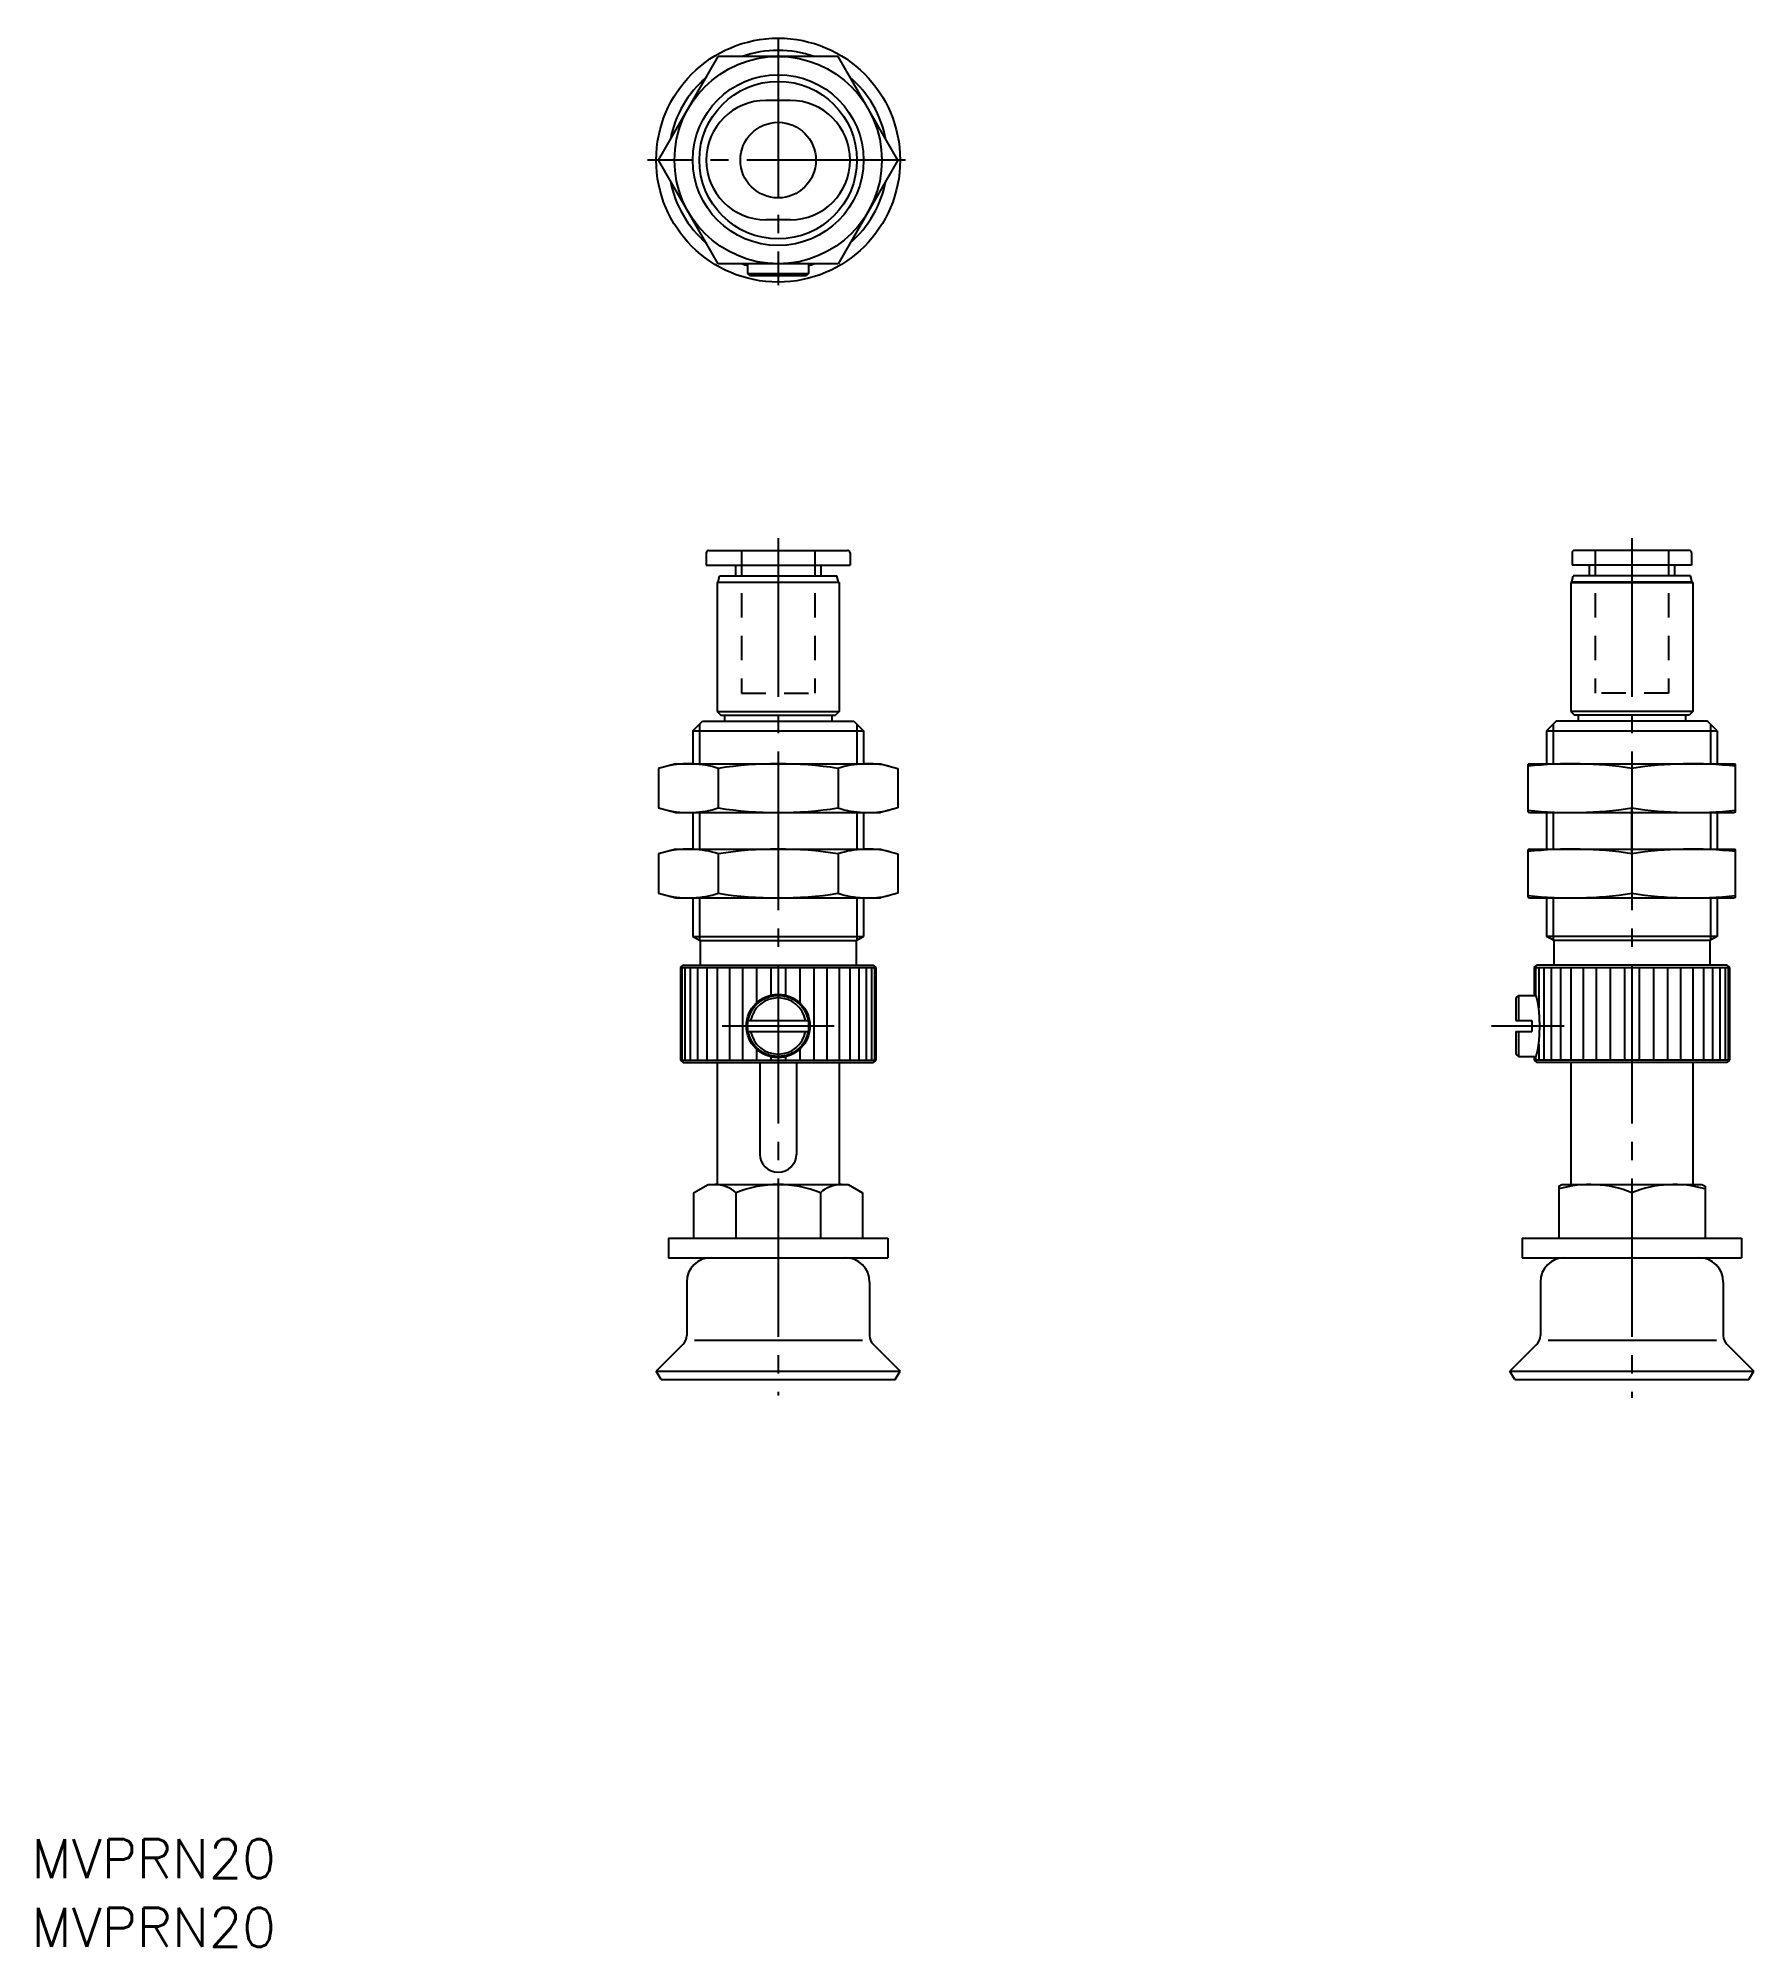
# Model space of a CAD drawing. Extents: x 21 to 162, y 44 to 200.
import ezdxf

# ---------------------------------------------------------------- set-up
doc = ezdxf.new("R2010")
doc.units = 0
doc.linetypes.add('CENTER', pattern=[17.5, 13, -1.5, 1.5, -1.5])
doc.linetypes.add('DASHED', pattern=[3.5, 2, -1.5])
doc.layers.get('0').update_dxf_attribs({"linetype": 'CONTINUOUS'})
doc.layers.add('CENTER', color=1, linetype='CENTER')
doc.styles.get("Standard").update_dxf_attribs({"font": 'txt.shx', "bigfont": 'extfont.shx'})

msp = doc.modelspace()

# ---------------------------------------------------------------- linework, layer by layer
at = {"color": 7, "linetype": 'CONTINUOUS'}
for p, q in [((72.14, 190.28), (77.04, 198.78)), ((86.86, 198.78), (77.04, 198.78)), ((91.77, 190.28), (86.86, 198.78)), ((82.95, 195.18), (80.95, 195.18)), ((77.04, 181.78), (72.14, 190.28)), ((91.77, 190.28), (86.86, 181.78)), ((82.95, 185.38), (80.95, 185.38)), ((86.86, 181.78), (77.04, 181.78)), ((79.45, 181.78), (79.45, 180.98)), ((84.45, 181.78), (84.45, 180.98)), ((79.45, 180.98), (84.45, 180.98)), ((79.45, 180.98), (79.65, 180.78)), ((84.25, 180.78), (79.65, 180.78)), ((84.45, 180.98), (84.25, 180.78)), ((76.05, 158.08), (76.05, 157.08)), ((76.25, 158.28), (87.65, 158.28)), ((87.85, 158.08), (87.85, 157.08)), ((147.05, 158.08), (147.05, 157.08)), ((156.65, 158.28), (147.25, 158.28)), ((156.85, 158.08), (156.85, 157.08)), ((76.05, 157.08), (87.85, 157.08)), ((78.45, 157.08), (78.45, 156.18)), ((85.45, 157.08), (85.45, 156.18)), ((156.85, 157.08), (147.05, 157.08)), ((148.45, 157.08), (148.45, 156.18)), ((155.45, 157.08), (155.45, 156.18)), ((77.02, 155.68), (76.95, 155.64)), ((86.95, 155.64), (76.95, 155.64)), ((76.95, 155.64), (76.95, 145.08)), ((77.02, 155.68), (77.15, 156.18)), ((77.02, 155.68), (86.89, 155.68)), ((77.15, 156.18), (86.75, 156.18)), ((86.89, 155.68), (86.75, 156.18)), ((86.89, 155.68), (86.95, 155.64)), ((86.95, 155.64), (86.95, 145.08)), ((147.02, 155.68), (146.95, 155.64)), ((146.95, 155.64), (146.95, 145.08)), ((146.95, 155.64), (156.95, 155.64)), ((147.02, 155.68), (147.15, 156.18)), ((156.89, 155.68), (147.02, 155.68)), ((156.75, 156.18), (147.15, 156.18)), ((156.89, 155.68), (156.75, 156.18)), ((156.89, 155.68), (156.95, 155.64)), ((156.95, 155.64), (156.95, 145.08)), ((74.95, 143.48), (75.75, 144.28)), ((75.75, 144.28), (88.15, 144.28)), ((76.95, 145.08), (86.95, 145.08)), ((76.95, 145.08), (77.25, 144.78)), ((77.25, 144.78), (86.65, 144.78)), ((77.55, 144.78), (77.55, 144.28)), ((86.35, 144.78), (86.35, 144.28)), ((86.95, 145.08), (86.65, 144.78)), ((88.15, 144.28), (88.95, 143.48)), ((145.75, 144.28), (144.95, 143.48)), ((158.15, 144.28), (145.75, 144.28)), ((146.95, 145.08), (147.25, 144.78)), ((156.95, 145.08), (146.95, 145.08)), ((156.65, 144.78), (147.25, 144.78)), ((147.55, 144.78), (147.55, 144.28)), ((156.35, 144.78), (156.35, 144.28)), ((156.95, 145.08), (156.65, 144.78)), ((158.95, 143.48), (158.15, 144.28)), ((74.95, 143.48), (74.95, 140.78)), ((88.95, 143.48), (88.95, 140.78)), ((144.95, 143.48), (144.95, 140.78)), ((158.95, 143.48), (158.95, 140.78)), ((73.55, 140.78), (72.14, 140.4)), ((72.14, 140.4), (72.14, 137.16)), ((73.55, 140.78), (90.35, 140.78)), ((77.04, 140.4), (77.04, 137.16)), ((86.86, 140.4), (86.86, 137.16)), ((90.35, 140.78), (91.77, 140.4)), ((91.77, 140.4), (91.77, 137.16)), ((143.55, 140.78), (143.45, 140.75)), ((143.45, 136.81), (143.45, 140.75)), ((143.55, 140.78), (160.35, 140.78)), ((151.95, 140.4), (151.95, 137.16)), ((160.35, 140.78), (160.45, 140.75)), ((160.45, 136.81), (160.45, 140.75)), ((72.14, 137.16), (73.55, 136.78)), ((73.55, 136.78), (90.35, 136.78)), ((74.95, 136.78), (74.95, 133.78)), ((88.95, 136.78), (88.95, 133.78)), ((91.77, 137.16), (90.35, 136.78)), ((143.45, 136.81), (143.55, 136.78)), ((143.55, 136.78), (160.35, 136.78)), ((144.95, 136.78), (144.95, 133.78)), ((158.95, 136.78), (158.95, 133.78)), ((160.45, 136.81), (160.35, 136.78)), ((73.55, 133.78), (72.14, 133.4)), ((72.14, 133.4), (72.14, 130.16)), ((73.55, 133.78), (90.35, 133.78)), ((77.04, 133.4), (77.04, 130.16)), ((86.86, 133.4), (86.86, 130.16)), ((90.35, 133.78), (91.77, 133.4)), ((91.77, 133.4), (91.77, 130.16)), ((143.55, 133.78), (143.45, 133.75)), ((143.45, 129.81), (143.45, 133.75)), ((143.55, 133.78), (160.35, 133.78)), ((151.95, 133.4), (151.95, 130.16)), ((160.35, 133.78), (160.45, 133.75)), ((160.45, 129.81), (160.45, 133.75)), ((72.14, 130.16), (73.55, 129.78)), ((91.77, 130.16), (90.35, 129.78)), ((73.55, 129.78), (90.35, 129.78)), ((74.95, 129.78), (74.95, 126.63)), ((88.95, 129.78), (88.95, 126.63)), ((143.45, 129.81), (143.55, 129.78)), ((143.55, 129.78), (160.35, 129.78)), ((144.95, 129.78), (144.95, 126.63)), ((158.95, 129.78), (158.95, 126.63)), ((160.45, 129.81), (160.35, 129.78)), ((74.95, 126.63), (75.55, 126.28)), ((75.55, 126.28), (75.55, 124.28)), ((75.55, 126.28), (88.35, 126.28)), ((88.35, 126.28), (88.95, 126.63)), ((88.35, 126.28), (88.35, 124.28)), ((145.55, 126.28), (144.95, 126.63)), ((145.55, 126.28), (145.55, 124.28)), ((158.35, 126.28), (145.55, 126.28)), ((158.95, 126.63), (158.35, 126.28)), ((158.35, 126.28), (158.35, 124.28)), ((73.95, 124.08), (74.15, 124.28)), ((73.95, 124.08), (89.95, 124.08)), ((74.15, 124.28), (89.75, 124.28)), ((89.75, 124.28), (89.95, 124.08)), ((143.95, 124.08), (144.15, 124.28)), ((143.95, 124.08), (159.95, 124.08)), ((159.75, 124.28), (144.15, 124.28)), ((159.75, 124.28), (159.95, 124.08)), ((142.65, 121.78), (142.45, 121.58)), ((142.45, 121.58), (142.45, 119.73)), ((142.65, 121.78), (144.07, 121.78)), ((142.65, 121.78), (142.65, 119.73)), ((79.49, 119.73), (84.41, 119.73)), ((142.45, 119.73), (143.75, 119.73)), ((143.75, 119.73), (143.75, 118.83)), ((79.49, 118.83), (84.41, 118.83)), ((142.45, 118.83), (143.75, 118.83)), ((142.45, 118.83), (142.45, 116.98)), ((142.65, 118.83), (142.65, 116.78)), ((73.95, 116.48), (74.15, 116.28)), ((73.95, 116.48), (89.95, 116.48)), ((74.15, 116.28), (89.75, 116.28)), ((76.95, 116.28), (76.95, 106.28)), ((80.45, 116.28), (80.45, 108.73)), ((83.45, 116.28), (83.45, 108.73)), ((86.95, 116.28), (86.95, 106.28)), ((89.95, 116.48), (89.75, 116.28)), ((142.45, 116.98), (142.65, 116.78)), ((142.65, 116.78), (144.07, 116.78)), ((143.95, 116.48), (144.15, 116.28)), ((159.95, 116.48), (143.95, 116.48)), ((159.75, 116.28), (144.15, 116.28)), ((146.95, 116.28), (146.95, 106.28)), ((156.95, 116.28), (156.95, 106.28)), ((159.95, 116.48), (159.75, 116.28)), ((75.02, 105.6), (76.2, 106.28)), ((75.02, 105.6), (75.02, 101.88)), ((76.2, 106.28), (87.7, 106.28)), ((78.49, 105.6), (78.49, 101.88)), ((85.42, 105.6), (85.42, 101.88)), ((87.7, 106.28), (88.88, 105.6)), ((88.88, 105.6), (88.88, 101.88)), ((145.95, 106.14), (146.2, 106.28)), ((145.95, 106.14), (145.95, 101.88)), ((146.2, 106.28), (157.7, 106.28)), ((151.95, 105.6), (151.95, 101.88)), ((157.7, 106.28), (157.95, 106.14)), ((157.95, 106.14), (157.95, 101.88)), ((72.95, 101.88), (90.95, 101.88)), ((72.95, 101.88), (72.95, 100.28)), ((90.95, 101.88), (90.95, 100.28)), ((142.95, 101.88), (160.95, 101.88)), ((142.95, 101.88), (142.95, 100.28)), ((160.95, 101.88), (160.95, 100.28)), ((72.95, 100.28), (90.95, 100.28)), ((142.95, 100.28), (160.95, 100.28)), ((74.45, 98.28), (74.45, 93.89)), ((89.45, 98.28), (89.45, 93.89)), ((144.45, 98.28), (144.45, 93.89)), ((159.45, 98.28), (159.45, 93.89)), ((74.16, 93.19), (71.95, 90.98)), ((75.08, 93.51), (88.88, 93.51)), ((89.75, 93.19), (91.95, 90.98)), ((144.16, 93.19), (141.95, 90.98)), ((145.08, 93.51), (158.88, 93.51)), ((159.75, 93.19), (161.95, 90.98)), ((72.36, 90.28), (71.95, 90.98)), ((71.95, 90.98), (91.95, 90.98)), ((91.55, 90.28), (91.95, 90.98)), ((142.36, 90.28), (141.95, 90.98)), ((141.95, 90.98), (161.95, 90.98)), ((161.55, 90.28), (161.95, 90.98)), ((72.36, 90.28), (91.55, 90.28)), ((142.36, 90.28), (161.55, 90.28))]:
    msp.add_line(p, q, dxfattribs=at)
at = {"color": 3, "linetype": 'DASHED'}
for p, q in [((78.95, 158.28), (78.95, 146.58)), ((84.95, 158.28), (84.95, 146.58)), ((148.95, 158.28), (148.95, 146.58)), ((154.95, 158.28), (154.95, 146.58)), ((78.95, 146.58), (84.95, 146.58)), ((154.95, 146.58), (148.95, 146.58))]:
    msp.add_line(p, q, dxfattribs=at)
at = {"color": 3, "linetype": 'CONTINUOUS'}
for p, q in [((75.49, 144.02), (75.49, 140.78)), ((88.41, 144.02), (88.41, 140.78)), ((145.49, 144.02), (145.49, 140.78)), ((158.41, 144.02), (158.41, 140.78)), ((74.95, 143.48), (88.95, 143.48)), ((144.95, 143.48), (158.95, 143.48)), ((75.49, 136.78), (75.49, 133.78)), ((88.41, 136.78), (88.41, 133.78)), ((145.49, 136.78), (145.49, 133.78)), ((158.41, 136.78), (158.41, 133.78)), ((75.49, 129.78), (75.49, 126.31)), ((88.41, 129.78), (88.41, 126.31)), ((145.49, 129.78), (145.49, 126.31)), ((158.41, 129.78), (158.41, 126.31)), ((74.95, 126.63), (88.95, 126.63)), ((158.95, 126.63), (144.95, 126.63)), ((73.95, 124.08), (73.95, 116.48)), ((74.04, 124.08), (74.04, 116.48)), ((74.31, 124.08), (74.31, 116.48)), ((74.74, 124.08), (74.74, 116.48)), ((75.34, 124.08), (75.34, 116.48)), ((76.09, 124.08), (76.09, 116.48)), ((76.96, 124.08), (76.96, 116.48)), ((77.95, 124.08), (77.95, 116.48)), ((79.03, 124.08), (79.03, 116.48)), ((80.17, 124.08), (80.17, 121.17)), ((81.35, 124.08), (81.35, 121.81)), ((82.55, 124.08), (82.55, 121.81)), ((83.73, 124.08), (83.73, 121.17)), ((84.87, 124.08), (84.87, 116.48)), ((85.95, 124.08), (85.95, 116.48)), ((86.94, 124.08), (86.94, 116.48)), ((87.82, 124.08), (87.82, 116.48)), ((88.56, 124.08), (88.56, 116.48)), ((89.16, 124.08), (89.16, 116.48)), ((89.6, 124.08), (89.6, 116.48)), ((89.86, 124.08), (89.86, 116.48)), ((89.95, 124.08), (89.95, 116.48)), ((143.95, 124.08), (143.95, 121.88)), ((144.04, 124.08), (144.04, 121.82)), ((144.31, 124.08), (144.31, 120.77)), ((144.74, 124.08), (144.74, 116.48)), ((145.34, 124.08), (145.34, 116.48)), ((146.09, 124.08), (146.09, 116.48)), ((146.96, 124.08), (146.96, 116.48)), ((147.95, 124.08), (147.95, 116.48)), ((149.03, 124.08), (149.03, 116.48)), ((150.17, 124.08), (150.17, 116.48)), ((151.35, 124.08), (151.35, 116.48)), ((152.55, 124.08), (152.55, 116.48)), ((153.73, 124.08), (153.73, 116.48)), ((154.87, 124.08), (154.87, 116.48)), ((155.95, 124.08), (155.95, 116.48)), ((156.94, 124.08), (156.94, 116.48)), ((157.82, 124.08), (157.82, 116.48)), ((158.56, 124.08), (158.56, 116.48)), ((159.16, 124.08), (159.16, 116.48)), ((159.6, 124.08), (159.6, 116.48)), ((159.86, 124.08), (159.86, 116.48)), ((159.95, 124.08), (159.95, 116.48)), ((80.17, 117.38), (80.17, 116.48)), ((83.73, 117.38), (83.73, 116.48)), ((144.31, 117.79), (144.31, 116.48)), ((81.35, 116.75), (81.35, 116.48)), ((82.55, 116.75), (82.55, 116.48)), ((143.95, 116.68), (143.95, 116.48)), ((144.04, 116.74), (144.04, 116.48))]:
    msp.add_line(p, q, dxfattribs=at)
at = {"color": 7, "linetype": 'CONTINUOUS'}
msp.add_lwpolyline([(143.95, 116.68, 0.049127), (144.04, 116.73, 0.049127), (144.12, 116.88, 0.049127), (144.19, 117.12, 0.049127), (144.26, 117.44, 0.049127), (144.31, 117.84, 0.049127), (144.35, 118.28, 0.049127), (144.38, 118.77, 0.049127), (144.39, 119.28, 0.049127), (144.38, 119.79, 0.049127), (144.35, 120.27, 0.049127), (144.31, 120.72, 0.049127), (144.26, 121.12, 0.049127), (144.19, 121.44, 0.049127), (144.12, 121.68, 0.049127), (144.04, 121.83, 0.049127), (143.95, 121.88, -1)], format="xyb", dxfattribs=at)
for centre, radius in [((81.95, 190.28), 10), ((81.95, 190.28), 8.5), ((81.95, 190.28), 7), ((81.95, 190.28), 6.46), ((81.95, 190.28), 3.1), ((81.95, 119.28), 2.6), ((81.95, 119.28), 2.5)]:
    msp.add_circle(centre, radius, dxfattribs=at)
for centre, radius, start, end in [((81.95, 190.28), 9, 70.8119, 109.1881), ((81.95, 190.28), 9, 130.8119, 169.1881), ((81.95, 190.28), 9, 10.8118, 49.1882), ((80.95, 190.28), 4.9, 90, 270), ((82.95, 190.28), 4.9, 270, 90), ((81.95, 190.28), 9, 190.8119, 229.1881), ((81.95, 190.28), 9, 310.8118, 349.1882), ((81.95, 190.28), 9, 250.8119, 253.8724), ((81.95, 190.28), 9, 286.1276, 289.1881), ((76.25, 158.08), 0.2, 90, 180), ((87.65, 158.08), 0.2, 0, 90), ((147.25, 158.08), 0.2, 90, 180), ((156.65, 158.08), 0.2, 0, 90), ((74.59, 132.65), 8.13, 72.433, 102.4324), ((81.95, 108.83), 31.95, 81.1646, 98.8355), ((89.31, 132.65), 8.13, 77.5671, 107.5671), ((147.04, 108.83), 31.95, 81.1646, 96.456), ((156.86, 108.83), 31.95, 83.544, 98.8354), ((74.59, 144.91), 8.13, 257.5672, 287.5671), ((81.95, 168.73), 31.95, 261.1646, 278.8355), ((89.31, 144.91), 8.13, 252.433, 282.4322), ((147.04, 168.73), 31.95, 263.544, 278.8354), ((156.86, 168.73), 31.95, 261.1646, 276.456), ((74.59, 125.65), 8.13, 72.433, 102.4324), ((81.95, 101.83), 31.95, 81.1646, 98.8355), ((89.31, 125.65), 8.13, 77.5671, 107.5671), ((147.04, 101.83), 31.95, 81.1646, 96.456), ((156.86, 101.83), 31.95, 83.544, 98.8354), ((74.59, 137.91), 8.13, 257.5672, 287.5671), ((81.95, 161.73), 31.95, 261.1646, 278.8355), ((89.31, 137.91), 8.13, 252.433, 282.4322), ((147.04, 161.73), 31.95, 263.544, 278.8354), ((156.86, 161.73), 31.95, 261.1646, 276.456), ((81.95, 119.28), 2.3, 11.2829, 168.7172), ((81.95, 119.28), 2.3, 191.2829, 348.7172), ((81.95, 108.78), 1.5, 180, 0), ((76.76, 103.73), 2.55, 47.1167, 90), ((81.95, 97.12), 9.16, 67.7807, 112.2193), ((87.15, 103.73), 2.55, 90, 132.8833), ((148.49, 97.12), 9.16, 67.7807, 106.0709), ((155.42, 97.12), 9.16, 73.9291, 112.2193), ((76.45, 98.28), 2, 90, 180), ((87.45, 98.28), 2, 0, 90), ((146.45, 98.28), 2, 90, 180), ((157.45, 98.28), 2, 0, 90), ((73.45, 93.89), 1, 315, 0), ((90.45, 93.89), 1, 180, 225), ((143.45, 93.89), 1, 315, 0), ((160.45, 93.89), 1, 180, 225)]:
    msp.add_arc(centre, radius, start, end, dxfattribs=at)
at = {"layer": 'CENTER', "color": 1, "linetype": 'CENTER'}
for p, q in [((81.95, 200.28), (81.95, 180.02)), ((92.39, 190.28), (71.23, 190.28)), ((81.95, 159.28), (81.95, 88.98)), ((151.95, 159.28), (151.95, 88.78)), ((151.95, 133.4), (151.95, 137.16)), ((77.35, 119.28), (86.55, 119.28)), ((140.45, 119.28), (146.39, 119.28))]:
    msp.add_line(p, q, dxfattribs=at)

# ---------------------------------------------------------------- texts
at = {"color": 7, "linetype": 'CONTINUOUS'}
for p in [(20.73, 49.4), (20.73, 43.77)]:
    msp.add_text('MVPRN20', height=3.2, dxfattribs=at).set_placement(p)

doc.saveas('drawing.dxf')
